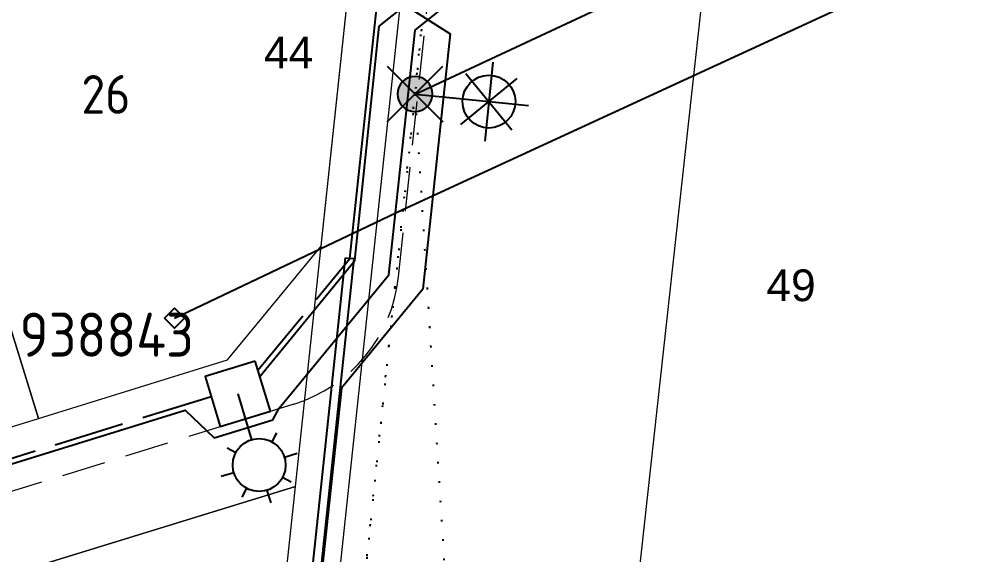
# Model space of a CAD drawing. Header units: metres. Extents: x 305887 to 307188, y 6269913 to 6270847.
# Drawn here: x 306537.7 to 306591.6, y 6270397 to 6270427.4 of the extents above; entities that cross this region are included whole.
import ezdxf
from ezdxf.enums import TextEntityAlignment as Align

# ---------------------------------------------------------------- set-up
doc = ezdxf.new("R2010")
doc.units = ezdxf.units.M
for name, pattern in [('Cable Remove', [2, 0, -2]), ('DASHED', [0.75, 0.5, -0.25]), ('IE Trench LV', [6.5, 5, -1.5])]:
    doc.linetypes.add(name, pattern=pattern)
doc.layers.get('0').update_dxf_attribs({"color": 6})
for name, color, linetype in [('_User Miscellaneous1', 7, 'Continuous'), ('Equip_SP_SL_NEW', 2, 'Continuous'), ('Mains_HV_NEW_V17', 2, 'Continuous'), ('Mains_LV_EXT', 7, 'Continuous'), ('Mains_LV_NEW_R6', 2, 'Continuous'), ('Mains_LV_NEW_T84', 2, 'Continuous'), ('Mains_SL_EXT', 7, 'Continuous'), ('OH_Details_SP_MISC', 7, 'Continuous'), ('Services_SP_EXT', 7, 'Continuous'), ('SupportsOH_SP_MISC', 7, 'Continuous'), ('SupportsUG_SP_LV_SL_NEW', 2, 'Continuous'), ('Trench_SP_NEW', 2, 'Continuous'), ('UG_Details_SP_MISC', 7, 'Continuous')]:
    doc.layers.add(name, color=color, linetype=linetype)
doc.layers.add('Cadastre Developer_SP_NEW', color=2, linetype='Continuous', lineweight=5)
doc.layers.add('Cadastre Land Parcels_SP_EXT', color=9, linetype='Continuous', lineweight=5)
doc.styles.add('iecARIAL', font='arial.ttf', dxfattribs={"height": 2})
doc.styles.add('iecISOCP', font='isocp.shx')
doc.styles.add('POLE_LABEL', font='arial.ttf')
doc.styles.add('SL_LABEL', font='arial.ttf')
doc.styles.get("Standard").update_dxf_attribs({"font": 'arial.ttf'})
doc.linetypes.add('Cable 4', pattern='A,5.25,-0.1,["o",Standard,S=2,R=0,X=1.2,Y=-0.7],-4', length=9.35)
doc.linetypes.add('Cable E OH', pattern='A,9.4,["E",Standard,S=1.7,R=0,X=0,Y=-1],0', length=9.4)
doc.linetypes.add('Cable New UG', pattern='A,7,-0.25,["x",Standard,S=2,R=0,X=0.2,Y=-0.8],-2.1', length=9.35)
doc.linetypes.add('Cable xx', pattern='A,7,-3.3,["XX",Standard,S=1.5,R=0,X=-2.54,Y=-0.8],-1', length=11.3)
doc.linetypes.add('IE Trench HV', pattern='A,7,-0.2,["/",Standard,S=3,R=0,X=0.6,Y=-1.4],-2.5', length=9.7)

# ---------------------------------------------------------------- blocks, each defined once
blk = doc.blocks.new('CCP_EXT')
at = {"flags": 9}
for tag, p in [('OWNED_BY', (0, -1)), ('USAGE', (0, -1.2)), ('LEGEND', (0, -1.4)), ('LIFE_SUPPORT', (0, -1.6)), ('STATE', (0, -1.8)), ('NOTES', (0, -2))]:
    blk.add_attdef(tag, text='', height=0.2, dxfattribs=at).set_placement(p, align=Align.MIDDLE_LEFT)
blk.add_wipeout([(0, 0.566), (0.566, 0), (0, -0.566), (-0.566, 0)])
blk.add_lwpolyline([(-0.566, 0), (0, 0.566), (0.566, 0), (0, -0.566), (-0.566, 0)])
at = {"flags": 1}
blk.add_attdef('Z', (0, 0), '', height=0.2, dxfattribs=at)
at = {"flags": 9}
for tag, p in [('CCP_TYPE', (0, 0)), ('OPERATING_VOLTAGE', (0, -0.6)), ('CONSTRUCTED_VOLTAGE', (0, -0.2)), ('NO_PHASES', (0, -0.4)), ('ORIENTATION', (0, -0.8))]:
    blk.add_attdef(tag, text='', height=0.2, dxfattribs=at).set_placement(p, align=Align.MIDDLE_LEFT)
blk = doc.blocks.new('COLUMN_NEW')
for tag, height, flags, p in [('ASSET_NUM', 2.5, 8, (2, 2)), ('STREETNAME', 0.2, 9, (1.5, -2)), ('LOCATION', 0.2, 9, (1.5, -2.2)), ('NOTES', 0.2, 9, (1.5, -2.4)), ('LABEL_ALIGNMENT', 0.2, 9, (1.5, -2.6)), ('Z', 0.2, 1, (1.5, -2.8))]:
    blk.add_attdef(tag, text='', height=height, dxfattribs=dict(flags=flags)).set_placement(p, align=Align.MIDDLE_LEFT)
blk.add_wipeout([(-1.485, -1.485), (1.485, -1.485), (1.485, 1.485), (-1.485, 1.485)])
at = {"lineweight": -3}
blk.add_lwpolyline([(-1.485, -1.485), (1.485, -1.485), (1.485, 1.485), (-1.485, 1.485)], close=True, dxfattribs=at)
at = {"style": 'POLE_LABEL', "flags": 9}
blk.add_attdef('STRUCTURE_PLANT_NUMBER', text='', height=0.2, dxfattribs=at).set_placement((1.5, 0.242), align=Align.MIDDLE_LEFT)
at = {"flags": 9}
for tag, p in [('STREET_CODE', (1.5, 0)), ('OWNED_BY', (1.5, -0.4)), ('OPERATED_BY', (1.5, -0.6)), ('COLUMN_TYPE', (1.5, -0.2)), ('STATE', (1.5, -1)), ('MAINTAINED_BY', (1.5, -0.8)), ('USAGE', (1.5, -1.2)), ('LEGEND', (1.5, -1.4)), ('PARENT', (1.5, -1.6)), ('SUBURB', (1.5, -1.8))]:
    blk.add_attdef(tag, text='', height=0.2, dxfattribs=at).set_placement(p, align=Align.MIDDLE_LEFT)
blk = doc.blocks.new('*U29')
for p, q in [((0, 5.718), (0, 6.468)), ((-1.459, 5.676), (-1.061, 5.278)), ((1.458, 5.676), (1.06, 5.278)), ((-2.25, 4.218), (-1.5, 4.218)), ((1.5, 4.218), (2.25, 4.218)), ((-1.459, 2.759), (-1.061, 3.157)), ((0, 0), (0, 2.721)), ((1.458, 2.759), (1.06, 3.157)), ((0, 0), (0, 0))]:
    blk.add_line(p, q)
blk.add_circle((0, 4.218), 1.5)
at = {"style": 'SL_LABEL'}
for tag, height, flags, p in [('ASSET_NUM', 2.5, 8, (2, 2)), ('STREET_CODE', 0.2, 9, (0, -0.2))]:
    blk.add_attdef(tag, text='', height=height, dxfattribs=dict(at, flags=flags)).set_placement(p, align=Align.MIDDLE_LEFT)
for tag, p, flags in [('Z', (0, 0), 1), ('OPERATED_BY', (0, -9.607), 9)]:
    blk.add_attdef(tag, p, '', height=0.2, dxfattribs=dict(flags=flags))
for tag, height, flags, p in [('CONSTRUCTED_VOLTAGE', 0.2, 9, (0, -0.4)), ('CONTROL_TYPE', 0.2, 9, (0, -0.6)), ('LANTERN_PURPOSE', 0.2, 9, (0, -0.8)), ('LANTERN_TYPE', 0.2, 9, (0, -1)), ('OPERATING_VOLTAGE', 0.2, 9, (0, -1.4)), ('ORIENTATION', 0.2, 9, (0, -1.6)), ('NO_PHASES', 0.2, 9, (0, -1.2)), ('LNUMBER', 2.5, 8, (1.2, -2.8)), ('OWNED_BY', 0.2, 9, (0, -1.8)), ('STATE', 0.2, 9, (0, -2)), ('USAGE', 0.2, 9, (0, -2.2)), ('CEXIST', 0.2, 9, (0, -2.4)), ('CNEW', 0.2, 9, (0, -2.6)), ('CNUMBER', 0.2, 9, (0, -2.8)), ('CREMOVE', 0.2, 9, (0, -3)), ('CREPLACE', 0.2, 9, (0, -3.2)), ('LKINGHEIGHT', 0.2, 9, (0, -3.4)), ('LBRACKET', 0.2, 9, (0, -3.6)), ('LBRACKETVOCAB', 0.2, 9, (0, -3.8)), ('LCATEGORY', 0.2, 9, (0, -4)), ('LCHARGE1', 0.2, 9, (0, -4.2)), ('LCHARGE1PERCENT', 0.2, 9, (0, -4.4)), ('LCHARGE2', 0.2, 9, (0, -4.6)), ('LCHARGE2PERCENT', 0.2, 9, (0, -4.8)), ('LCHARGE3', 0.2, 9, (0, -5)), ('LCHARGE3PERCENT', 0.2, 9, (0, -5.2)), ('LEXIST', 0.2, 9, (0, -5.4)), ('LLAMP', 0.2, 9, (0, -5.6)), ('LLAMPVOCAB', 0.2, 9, (0, -5.8)), ('LMAST', 0.2, 9, (0, -6)), ('LMASTVOCAB', 0.2, 9, (0, -6.2)), ('LNEW', 0.2, 9, (0, -6.4)), ('LANTNUMBER', 0.2, 9, (0, -6.6)), ('LOUTREACH', 0.2, 9, (0, -7)), ('LOUTREACHVOCAB', 0.2, 9, (0, -7.2)), ('LRATECODE', 0.2, 9, (0, -7.4)), ('LREMOVE', 0.2, 9, (0, -7.6)), ('LREPLACE', 0.2, 9, (0, -7.8)), ('LTYPE', 0.2, 9, (0, -8)), ('SUBURB', 0.2, 9, (0, -8.6)), ('LTYPEVOCAB', 0.2, 9, (0, -8.2)), ('LEGEND', 0.2, 9, (0, -8.4)), ('STREETNAME', 0.2, 9, (0, -8.8)), ('LOCATION', 0.2, 9, (0, -9)), ('NOTES', 0.2, 9, (0, -9.2)), ('MAINTAINED_BY', 0.2, 9, (0, -9.863))]:
    blk.add_attdef(tag, text='', height=height, dxfattribs=dict(flags=flags)).set_placement(p, align=Align.MIDDLE_LEFT)
blk = doc.blocks.new('POLE_DEL')
h = blk.add_hatch(color=256)
edge = h.paths.add_edge_path()
edge.add_arc((0, 0), 1, 180, 360)
edge.add_arc((0, 0), 1, 0, 180)
for p, q in [((-1.575, 1.575), (1.575, -1.575)), ((-1.575, -1.575), (1.575, 1.575))]:
    blk.add_line(p, q)
blk.add_lwpolyline([(-1, 0, 1), (1, 0, 1)], format="xyb", close=True)
for tag, height, flags, p in [('pNumber', 2.5, 8, (0, 2.067)), ('OWNED_BY', 0.2, 9, (0, -0.4)), ('SPECIAL_USE', 0.2, 9, (0, -0.6)), ('STATE', 0.2, 9, (0, -0.8)), ('USAGE', 0.2, 9, (0, -1)), ('cLV', 0.2, 9, (0, -1.2)), ('hDepth', 0.2, 9, (0, -1.4)), ('hDia', 0.2, 9, (0, -1.6)), ('cHV', 0.2, 9, (0, -1.8)), ('LBRACKET', 0.2, 9, (0, -2)), ('LExisting', 0.2, 9, (0, -2.2)), ('LANTNUMBER', 0.2, 9, (0, -2.4)), ('LOther', 0.2, 9, (0, -2.6)), ('cLinedev', 0.2, 9, (0, -3.2)), ('LRemove', 0.2, 9, (0, -2.8)), ('LEGEND', 0.2, 9, (0, -3)), ('pExisting', 0.2, 9, (0, -3.4)), ('PFNUMBER', 0.2, 9, (0, -3.6)), ('NEWPFNUMBER', 0.2, 9, (0, -3.8)), ('pFooting', 0.2, 9, (0, -4)), ('pNew', 0.2, 9, (0, -4.2)), ('pRelocate', 0.2, 9, (0, -4.6)), ('pRemove', 0.2, 9, (0, -4.8)), ('pReplace', 0.2, 9, (0, -5)), ('pStay', 0.2, 9, (0, -5.2)), ('pType', 0.2, 9, (0, -5.4)), ('cspan', 0.2, 9, (0, -5.6)), ('SUBURB', 0.2, 9, (0, -5.8)), ('STREETNAME', 0.2, 9, (0, -6)), ('LOCATION', 0.2, 9, (0, -6.2)), ('NOTES', 0.2, 9, (0, -6.4))]:
    blk.add_attdef(tag, text='', height=height, dxfattribs=dict(flags=flags)).set_placement(p, align=Align.MIDDLE_LEFT)
at = {"flags": 1}
blk.add_attdef('Z', (0, 0), '', height=0.2, dxfattribs=at)
at = {"style": 'POLE_LABEL', "flags": 9}
blk.add_attdef('STREET_CODE', text='', height=0.2, dxfattribs=at).set_placement((0, -0.2), align=Align.MIDDLE_LEFT)
blk = doc.blocks.new('SL_LANTERN_DEL')
for p, q in [((0, 1.968), (0, 6.468)), ((1.458, 2.759), (-1.459, 5.676)), ((-1.459, 2.759), (1.458, 5.676)), ((-2.25, 4.218), (2.25, 4.218)), ((0, 0), (0, 2.721)), ((0, 0), (0, 0))]:
    blk.add_line(p, q)
blk.add_circle((0, 4.218), 1.5)
at = {"style": 'iecARIAL', "flags": 8}
blk.add_attdef('ASSET_NUM', (1.5, 1.5), '', height=2.5, dxfattribs=at)
for tag, p, height, flags in [('CONSTRUCTED_VOLTAGE', (0, -0.2), 0.2, 9), ('CONTROL_TYPE', (0, -0.4), 0.2, 9), ('LANTERN_PURPOSE', (0, -0.6), 0.2, 9), ('LNUMBER', (1.2, -2.8), 2.5, 8), ('OPERATING_VOLTAGE', (0, -1.2), 0.2, 9), ('LANTERN_TYPE', (0, -0.8), 0.2, 9), ('NO_PHASES', (0, -1), 0.2, 9), ('ORIENTATION', (0, -1.4), 0.2, 9), ('OWNED_BY', (0, -1.6), 0.2, 9), ('STATE', (0, -1.8), 0.2, 9), ('CEXIST', (0, -2.2), 0.2, 9), ('USAGE', (0, -2), 0.2, 9), ('CNEW', (0, -2.4), 0.2, 9), ('CNUMBER', (0, -2.6), 0.2, 9), ('CREMOVE', (0, -2.8), 0.2, 9), ('CREPLACE', (0, -3), 0.2, 9), ('LKINGHEIGHT', (0, -3.2), 0.2, 9), ('LBRACKET', (0, -3.4), 0.2, 9), ('LBRACKETVOCAB', (0, -3.6), 0.2, 9), ('LCATEGORY', (0, -3.8), 0.2, 9), ('LCHARGE1', (0, -4), 0.2, 9), ('LCHARGE1PERCENT', (0, -4.2), 0.2, 9), ('LCHARGE2', (0, -4.4), 0.2, 9), ('LCHARGE2PERCENT', (0, -4.6), 0.2, 9), ('LCHARGE3', (0, -4.8), 0.2, 9), ('LCHARGE3PERCENT', (0, -5), 0.2, 9), ('LEXIST', (0, -5.2), 0.2, 9), ('LLAMP', (0, -5.4), 0.2, 9), ('LLAMPVOCAB', (0, -5.6), 0.2, 9), ('LMAST', (0, -5.8), 0.2, 9), ('LMASTVOCAB', (0, -6), 0.2, 9), ('LNEW', (0, -6.2), 0.2, 9), ('LANTNUMBER', (0, -6.4), 0.2, 9), ('LOUTREACH', (0, -6.8), 0.2, 9), ('LOUTREACHVOCAB', (0, -7), 0.2, 9), ('LRATECODE', (0, -7.2), 0.2, 9), ('LREMOVE', (0, -7.4), 0.2, 9), ('LREPLACE', (0, -7.6), 0.2, 9), ('LTYPE', (0, -7.8), 0.2, 9), ('LTYPEVOCAB', (0, -8), 0.2, 9), ('LEGEND', (0, -8.2), 0.2, 9), ('STREETNAME', (0, -8.8), 0.2, 9), ('LOCATION', (0, -8.4), 0.2, 9), ('NOTES', (0, -8.6), 0.2, 9), ('SUBURB', (0, -9), 0.2, 1)]:
    blk.add_attdef(tag, p, '', height=height, dxfattribs=dict(flags=flags))

msp = doc.modelspace()

# ---------------------------------------------------------------- linework, layer by layer
at = {"layer": 'Cadastre Developer_SP_NEW', "color": 3, "flags": 128}
msp.add_lwpolyline([(306538.77, 6270404.698), (306530.818, 6270430.393), (306519.736, 6270426.964), (306527.688, 6270401.268), (306538.77, 6270404.698)], dxfattribs=at)
at = {"layer": 'Cadastre Land Parcels_SP_EXT', "linetype": 'Continuous'}
msp.add_lwpolyline([(306886.863, 6270453.224), (306864.889, 6270482.554), (306840.979, 6270514.402), (306577.47, 6270438.11), (306568.989, 6270360.966), (306886.863, 6270453.224)], close=True, dxfattribs=at)
at = {"layer": 'Cadastre Land Parcels_SP_EXT', "color": 3, "linetype": 'Continuous'}
msp.add_lwpolyline([(306553.344, 6270400.834), (306553.344, 6270400.834), (306561.452, 6270476.722), (306561.452, 6270476.722)], dxfattribs=at)
at = {"layer": 'Cadastre Land Parcels_SP_EXT', "linetype": 'Continuous'}
msp.add_lwpolyline([(306542.618, 6270354.023, 0.170349), (306549.885, 6270368.45), (306549.885, 6270368.45), (306549.885, 6270368.45), (306549.885, 6270368.45), (306549.885, 6270368.45), (306549.885, 6270368.45), (306549.885, 6270368.45), (306549.885, 6270368.45), (306549.885, 6270368.45), (306549.885, 6270368.45), (306549.885, 6270368.45), (306549.885, 6270368.45), (306549.885, 6270368.45), (306549.885, 6270368.45), (306549.885, 6270368.45), (306549.885, 6270368.45), (306553.344, 6270400.834), (306241.873, 6270304.976)], format="xyb", dxfattribs=at)
at = {"layer": 'Mains_HV_NEW_V17', "color": 7, "linetype": 'Cable Remove', "ltscale": 0.5}
for p, q in [((306563.933, 6270461.805), (306560.133, 6270423.102)), ((306560.133, 6270423.102), (306564.164, 6270358.259))]:
    msp.add_line(p, q, dxfattribs=at)
at = {"layer": 'Mains_HV_NEW_V17', "color": 2, "linetype": 'Cable xx', "lineweight": 0, "flags": 128}
msp.add_lwpolyline([(306562.978, 6270462.771), (306554.792, 6270386.115)], dxfattribs=at)
at = {"layer": 'Mains_LV_EXT', "color": 7, "linetype": 'Cable Remove', "ltscale": 0.5}
msp.add_line((306560.133, 6270423.102), (306563.933, 6270461.805), dxfattribs=at)
at = {"layer": 'Mains_LV_EXT', "color": 7, "linetype": 'Cable Remove', "ltscale": 0.8}
msp.add_line((306556.01, 6270383.377), (306560.133, 6270423.102), dxfattribs=at)
at = {"layer": 'Mains_LV_NEW_R6', "color": 2, "linetype": 'Continuous', "ltscale": 0.8, "flags": 128}
msp.add_lwpolyline([(306558.093, 6270426.951), (306560.32, 6270428.724), (306560.535, 6270431.08), (306559.72, 6270432.459)], dxfattribs=at)
at = {"layer": 'Mains_LV_NEW_T84', "color": 2, "linetype": 'Cable New UG', "ltscale": 0.7, "flags": 128}
msp.add_lwpolyline([(306558.342, 6270428.93), (306562.123, 6270426.52), (306560.576, 6270412.041), (306555.953, 6270406.424), (306553.688, 6270385.271), (306553.688, 6270385.271)], dxfattribs=at)
at = {"layer": 'Mains_SL_EXT', "linetype": 'Cable Remove', "ltscale": 0.5}
msp.add_lwpolyline([(306560.133, 6270423.102), (306556.113, 6270384.37)], dxfattribs=at)
at = {"layer": 'OH_Details_SP_MISC', "color": 7, "linetype": 'Cable E OH', "ltscale": 0.5, "flags": 128}
msp.add_lwpolyline([(306560.133, 6270423.102), (306574.696, 6270429.893)], dxfattribs=at)
at = {"layer": 'Services_SP_EXT'}
msp.add_lwpolyline([(306559.433, 6270416.553), (306593.218, 6270432.133), (306620.486, 6270440.746), (306647.556, 6270448.336), (306669.693, 6270455.167), (306678.547, 6270457.95)], dxfattribs=at)
at = {"layer": 'Trench_SP_NEW', "linetype": 'IE Trench HV', "ltscale": 0.8, "flags": 128}
msp.add_lwpolyline([(306556.437, 6270413.779), (306558.418, 6270432.322)], dxfattribs=at)
at = {"layer": 'Trench_SP_NEW', "linetype": 'IE Trench LV', "ltscale": 0.8, "flags": 128}
for points in [[(306551.218, 6270407.436), (306556.437, 6270413.779)], [(306519.851, 6270397.063), (306548.564, 6270405.949)]]:
    msp.add_lwpolyline(points, dxfattribs=at)
at = {"layer": 'UG_Details_SP_MISC', "color": 8, "linetype": 'DASHED', "lineweight": 0, "ltscale": 5}
for p, q in [((306559.2, 6270412.736), (306564.3, 6270460.477)), ((306553.261, 6270405.518), (306391.301, 6270355.397))]:
    msp.add_line(p, q, dxfattribs=at)
at = {"layer": 'UG_Details_SP_MISC'}
for p, q in [((306553.109, 6270384.883), (306556.198, 6270413.805)), ((306553.586, 6270384.832), (306556.676, 6270413.754)), ((306556.198, 6270413.805), (306556.437, 6270413.779)), ((306556.676, 6270413.754), (306556.437, 6270413.779))]:
    msp.add_line(p, q, dxfattribs=at)
at = {"layer": 'UG_Details_SP_MISC', "color": 8, "linetype": 'DASHED', "lineweight": 0, "ltscale": 5}
msp.add_arc((306550.748, 6270413.638), 8.5, 287.1954, 353.9023, dxfattribs=at)

# ---------------------------------------------------------------- block references
at = {"layer": '_User Miscellaneous1', "linetype": 'Continuous', "rotation": 264.1556578562855}
msp.add_blockref('SL_LANTERN_DEL', (306560.133, 6270423.102), dxfattribs=at)
at = {"layer": 'Services_SP_EXT'}
msp.add_blockref('CCP_EXT', (306546.486, 6270410.387), dxfattribs=at)
at = {"layer": 'SupportsOH_SP_MISC'}
msp.add_blockref('POLE_DEL', (306560.133, 6270423.102), dxfattribs=at)

# ---------------------------------------------------------------- texts
at = {"layer": 'Cadastre Developer_SP_NEW', "color": 3, "linetype": 'Continuous', "style": 'iecISOCP'}
msp.add_text('26', height=2.2, dxfattribs=at).set_placement((306541.202, 6270421.98))
at = {"layer": 'Cadastre Land Parcels_SP_EXT'}
for s, p in [('44', (306551.557, 6270424.551)), ('49', (306580.074, 6270411.354))]:
    msp.add_text(s, height=1.8, dxfattribs=at).set_placement(p)

# ---------------------------------------------------------------- next in the draw order: linework, layer by layer
at = {"layer": 'Cadastre Developer_SP_NEW', "color": 3, "flags": 128}
msp.add_lwpolyline([(306530.818, 6270430.393), (306538.77, 6270404.698), (306549.493, 6270408.016), (306554.801, 6270414.466), (306556.886, 6270433.984), (306545.767, 6270435.019), (306530.818, 6270430.393)], dxfattribs=at)
at = {"layer": 'Cadastre Land Parcels_SP_EXT', "color": 3, "linetype": 'Continuous'}
msp.add_lwpolyline([(306561.452, 6270476.722), (306418.712, 6270432.683), (306387.291, 6270422.988), (306203.102, 6270366.156), (306241.873, 6270304.976), (306553.344, 6270400.834)], dxfattribs=at)
at = {"layer": 'Mains_LV_NEW_T84', "color": 2, "linetype": 'Cable New UG', "ltscale": 0.7, "flags": 128}
msp.add_lwpolyline([(306519.939, 6270396.776), (306547.09, 6270405.179), (306548.737, 6270403.595), (306552.059, 6270404.625), (306552.419, 6270405.277), (306558.651, 6270412.85), (306560.134, 6270426.733), (306562.335, 6270428.503), (306562.59, 6270430.892), (306559.783, 6270433.064)], dxfattribs=at)
at = {"layer": 'Services_SP_EXT'}
msp.add_lwpolyline([(306546.486, 6270410.387), (306559.433, 6270416.553)], dxfattribs=at)

# ---------------------------------------------------------------- next in the draw order: block references
at = {"layer": 'SupportsUG_SP_LV_SL_NEW'}
ref = msp.add_blockref('COLUMN_NEW', (306550.071, 6270406.096), dxfattribs=dict(at, rotation=196.9998891857638))
ref.add_attrib('ASSET_NUM', '938843', dxfattribs={"color": 2, "height": 2.5, "style": 'iecISOCP'}).set_placement((306537.689, 6270409.451), align=Align.MIDDLE_LEFT)

# ---------------------------------------------------------------- next in the draw order: linework, layer by layer
at = {"layer": 'Mains_LV_NEW_R6', "color": 2, "linetype": 'Cable 4', "ltscale": 0.7, "flags": 128}
msp.add_lwpolyline([(306551.32, 6270407.089), (306556.726, 6270413.658), (306558.093, 6270426.951)], dxfattribs=at)

# ---------------------------------------------------------------- next in the draw order: block references
at = {"layer": 'Equip_SP_SL_NEW', "linetype": 'Continuous', "rotation": 196.817362150741}
msp.add_blockref('*U29', (306550.071, 6270406.096), dxfattribs=at)

doc.saveas('drawing.dxf')
